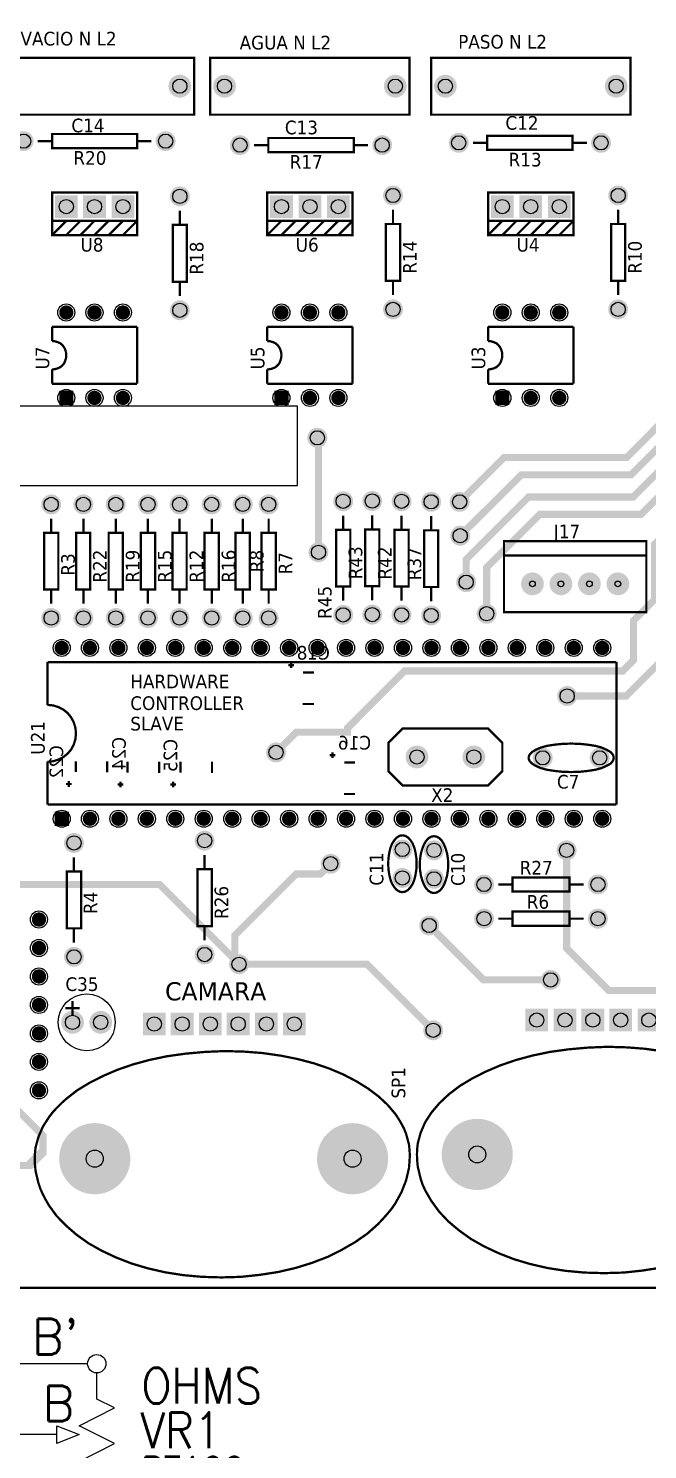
# Model space of a CAD drawing. Header units: millimetres. Extents: x 123.5 to 144.3, y 105.4 to 121.6.
# Drawn here: x 129.459 to 131.635, y 107.98 to 112.972 of the extents above; entities that cross this region are included whole.
import ezdxf
from ezdxf.enums import TextEntityAlignment as Align

# ---------------------------------------------------------------- set-up
doc = ezdxf.new("R2010")
doc.units = ezdxf.units.MM
for name, color, linetype in [('12632256', 7, 'Continuous'), ('DESC', 250, 'Continuous'), ('MISC', 7, 'Continuous'), ('SYMS', 7, 'Continuous'), ('TAGS', 250, 'Continuous'), ('TERMS', 250, 'Continuous'), ('WIRES', 7, 'Continuous')]:
    doc.layers.add(name, color=color, linetype=linetype)
doc.styles.get("Standard").update_dxf_attribs({"font": 'tahoma.ttf'})
doc.styles.add('WD', font='romans.shx')

# ---------------------------------------------------------------- blocks, each defined once
blk = doc.blocks.new('VVR1TZR')
for p, q in [((0, 0.125), (0, 0.2168)), ((0.0625, 0.0938), (0, 0.125)), ((-0.0625, 0.0312), (0.0625, 0.0938)), ((-0.1406, -0.0312), (-0.1406, 0.0312)), ((-0.1406, 0.0312), (-0.0625, 0)), ((-0.0625, 0), (-0.1406, -0.0312)), ((0.0625, -0.0312), (-0.0625, 0.0312)), ((-0.0625, -0.0938), (0.0625, -0.0312)), ((0, -0.125), (-0.0625, -0.0938)), ((0, -0.125), (0, -0.2168))]:
    blk.add_line(p, q)
for centre in [(0, 0.249), (0, -0.249)]:
    blk.add_circle(centre, 0.0322)
at = {"style": 'WD', "width": 0.7}
for tag, p in [('INST', (0.1562, 0.5599)), ('LOC', (0.1562, 0.3903))]:
    blk.add_attdef(tag, text='', height=0.125, dxfattribs=at).set_placement(p, align=Align.TOP_LEFT)
at = {"linetype": 'Continuous', "style": 'WD', "flags": 8}
for tag, p in [('TERM01', (-0.0625, 0.2812)), ('TERM03', (-0.0781, 0.0469))]:
    blk.add_attdef(tag, text='', height=0.125, dxfattribs=at).set_placement(p, align=Align.RIGHT)
at = {"color": 7, "style": 'WD', "flags": 1}
for tag, p in [('X4TERM01', (-0.0312, 0.25)), ('X2TERM01', (0, 0.2812)), ('X1TERM01', (0.0312, 0.25)), ('X4TERM03', (-0.1406, 0)), ('X4TERM02', (-0.0312, -0.25)), ('X1TERM02', (0.0312, -0.25)), ('X8TERM02', (0, -0.2812))]:
    blk.add_attdef(tag, p, '', height=0.0125, dxfattribs=at)
at = {"style": 'WD'}
for tag, p, width in [('RATING1', (0.1562, 0.1091), 0.9), ('TAG1', (0.1531, -0.0472), 0.9), ('DESC1', (0.1562, -0.2034), 0.7), ('DESC2', (0.1562, -0.3597), 0.7)]:
    blk.add_attdef(tag, p, '', height=0.125, dxfattribs=dict(at, width=width))
at = {"style": 'WD', "flags": 9}
blk.add_attdef('FAMILY', text='', height=0.01, dxfattribs=at).set_placement((-0.2191, -0.0659), align=Align.CENTER)
at = {"linetype": 'Continuous', "style": 'WD', "flags": 9}
for tag, p in [('MFG', (-0.2211, -0.0986)), ('CAT', (-0.2211, -0.0835))]:
    blk.add_attdef(tag, text='', height=0.01, dxfattribs=at).set_placement(p, align=Align.MIDDLE)
blk.add_attdef('ASSYCODE', text='', height=0.01, dxfattribs=at).set_placement((-0.2188, -0.125), align=Align.CENTER)
at = {"linetype": 'Continuous', "style": 'WD', "flags": 8}
blk.add_attdef('TERM02', text='', height=0.125, dxfattribs=at).set_placement((-0.0625, -0.2812), align=Align.TOP_RIGHT)
blk = doc.blocks.new('EPAD')
at = {"const_width": 0.5}
blk.add_lwpolyline([(-0.25, 0, 1), (0.25, 0, 1)], format="xyb", close=True, dxfattribs=at)
blk = doc.blocks.new('RPAD')
blk.add_trace([(-0.5, -0.5), (-0.5, 0.5), (0.5, -0.5), (0.5, 0.5)])
blk = doc.blocks.new('Tarjeta')
for points, const_width in [([(146.3184, 112.4867), (153.6204, 112.4867), (153.6204, 117.4267), (146.3184, 117.4267), (146.3184, 112.4867)], 0.008), ([(149.6424, 116.6077), (150.3414, 116.6077), (150.3414, 116.8077), (149.6424, 116.8077), (149.6424, 116.6077)], 0.008), ([(150.3984, 116.6077), (151.0984, 116.6077), (151.0984, 116.8077), (150.3984, 116.8077), (150.3984, 116.6077)], 0.008), ([(151.1744, 116.6077), (151.8744, 116.6077), (151.8744, 116.8077), (151.1744, 116.8077), (151.1744, 116.6077)], 0.008), ([(149.8424, 116.5147), (149.7924, 116.5147)], 0.008), ([(149.8424, 116.4897), (150.1414, 116.4897), (150.1414, 116.5397), (149.8424, 116.5397), (149.8424, 116.4897)], 0.008), ([(150.1914, 116.5147), (150.1414, 116.5147)], 0.008), ([(150.6024, 116.5007), (150.5524, 116.5007)], 0.008), ([(150.6024, 116.4757), (150.9024, 116.4757), (150.9024, 116.5257), (150.6024, 116.5257), (150.6024, 116.4757)], 0.008), ([(150.9524, 116.5007), (150.9024, 116.5007)], 0.008), ([(151.3714, 116.5087), (151.3214, 116.5087)], 0.008), ([(151.3714, 116.4837), (151.6714, 116.4837), (151.6714, 116.5337), (151.3714, 116.5337), (151.3714, 116.4837)], 0.008), ([(151.7214, 116.5087), (151.6714, 116.5087)], 0.008), ([(149.8424, 116.2347), (150.1414, 116.2347), (150.1414, 116.3347), (149.8424, 116.3347), (149.8424, 116.2347)], 0.008), ([(150.5984, 116.2347), (150.8984, 116.2347), (150.8984, 116.3347), (150.5984, 116.3347), (150.5984, 116.2347)], 0.008), ([(151.3744, 116.2347), (151.6744, 116.2347), (151.6744, 116.3347), (151.3744, 116.3347), (151.3744, 116.2347)], 0.008), ([(150.2914, 116.2707), (150.2914, 116.2207)], 0.008), ([(151.0404, 116.2737), (151.0404, 116.2237)], 0.008), ([(151.8314, 116.2737), (151.8314, 116.2237)], 0.008), ([(150.1414, 116.2347), (150.1414, 116.1847), (149.8424, 116.1847), (149.8424, 116.2347)], 0.008), ([(149.8924, 116.2347), (149.8424, 116.1847)], 0.008), ([(149.9424, 116.2347), (149.8924, 116.1847)], 0.008), ([(149.9914, 116.2347), (149.9424, 116.1847)], 0.008), ([(150.0414, 116.2347), (149.9914, 116.1847)], 0.008), ([(150.0914, 116.2347), (150.0414, 116.1847)], 0.008), ([(150.1414, 116.2347), (150.0914, 116.1847)], 0.008), ([(150.2664, 116.0207), (150.3164, 116.0207), (150.3164, 116.2207), (150.2664, 116.2207), (150.2664, 116.0207)], 0.008), ([(150.8984, 116.2347), (150.8984, 116.1847), (150.5984, 116.1847), (150.5984, 116.2347)], 0.008), ([(150.6484, 116.2347), (150.5984, 116.1847)], 0.008), ([(150.6984, 116.2347), (150.6484, 116.1847)], 0.008), ([(150.7484, 116.2347), (150.6984, 116.1847)], 0.008), ([(150.7984, 116.2347), (150.7484, 116.1847)], 0.008), ([(150.8484, 116.2347), (150.7984, 116.1847)], 0.008), ([(150.8984, 116.2347), (150.8484, 116.1847)], 0.008), ([(151.0154, 116.0237), (151.0654, 116.0237), (151.0654, 116.2237), (151.0154, 116.2237), (151.0154, 116.0237)], 0.008), ([(151.6744, 116.2347), (151.6744, 116.1847), (151.3744, 116.1847), (151.3744, 116.2347)], 0.008), ([(151.4244, 116.2347), (151.3744, 116.1847)], 0.008), ([(151.4744, 116.2347), (151.4244, 116.1847)], 0.008), ([(151.5244, 116.2347), (151.4744, 116.1847)], 0.008), ([(151.5744, 116.2347), (151.5244, 116.1847)], 0.008), ([(151.6244, 116.2347), (151.5744, 116.1847)], 0.008), ([(151.6744, 116.2347), (151.6244, 116.1847)], 0.008), ([(151.8064, 116.0237), (151.8564, 116.0237), (151.8564, 116.2237), (151.8064, 116.2237), (151.8064, 116.0237)], 0.008), ([(151.2744, 115.2477), (151.4304, 115.4037), (151.8614, 115.4037), (152.1624, 115.7057), (152.6854, 115.7057), (152.7784, 115.7987), (152.7784, 115.9927), (152.9294, 116.1437)], 0.025), ([(150.2914, 116.0207), (150.2914, 115.9707)], 0.008), ([(151.0404, 116.0237), (151.0404, 115.9737)], 0.008), ([(151.8314, 116.0237), (151.8314, 115.9737)], 0.008), ([(151.2764, 115.1287), (151.4914, 115.3427), (151.8764, 115.3427), (151.9854, 115.4517), (152.1924, 115.4517), (152.2634, 115.5227), (152.6194, 115.5227), (152.8434, 115.7467), (152.8434, 115.8717), (152.9204, 115.9487)], 0.025), ([(149.8424, 115.8127), (149.8424, 115.8627)], 0.008), ([(149.8424, 115.8627), (150.1414, 115.8627)], 0.008), ([(150.1414, 115.6627), (150.1414, 115.8627)], 0.008), ([(150.5984, 115.8127), (150.5984, 115.8627)], 0.008), ([(150.5984, 115.8627), (150.8984, 115.8627)], 0.008), ([(150.8984, 115.6627), (150.8984, 115.8627)], 0.008), ([(151.3744, 115.8127), (151.3744, 115.8627)], 0.008), ([(151.3744, 115.8627), (151.6744, 115.8627)], 0.008), ([(151.6744, 115.6627), (151.6744, 115.8627)], 0.008), ([(149.8924, 115.7627), (149.8914, 115.7727), (149.8884, 115.7827), (149.8844, 115.7907), (149.8784, 115.7987), (149.8714, 115.8047), (149.8624, 115.8087), (149.8524, 115.8117), (149.8424, 115.8127)], 0.008), ([(150.6484, 115.7627), (150.6474, 115.7727), (150.6444, 115.7827), (150.6404, 115.7907), (150.6344, 115.7987), (150.6274, 115.8047), (150.6184, 115.8087), (150.6084, 115.8117), (150.5984, 115.8127)], 0.008), ([(151.4244, 115.7627), (151.4234, 115.7727), (151.4204, 115.7827), (151.4164, 115.7907), (151.4104, 115.7987), (151.4034, 115.8047), (151.3944, 115.8087), (151.3844, 115.8117), (151.3744, 115.8127)], 0.008), ([(149.8924, 115.7627), (149.8914, 115.7527), (149.8884, 115.7427), (149.8844, 115.7337), (149.8784, 115.7267), (149.8714, 115.7207), (149.8624, 115.7167), (149.8524, 115.7137), (149.8424, 115.7127)], 0.008), ([(150.6484, 115.7627), (150.6474, 115.7527), (150.6444, 115.7427), (150.6404, 115.7337), (150.6344, 115.7267), (150.6274, 115.7207), (150.6184, 115.7167), (150.6084, 115.7137), (150.5984, 115.7127)], 0.008), ([(151.2974, 114.9657), (151.2974, 115.0457), (151.5164, 115.2647), (151.8844, 115.2647), (152.0144, 115.3947), (152.2264, 115.3947), (152.2884, 115.4557), (152.7864, 115.4557), (152.7864, 115.5807), (152.9494, 115.7437)], 0.025), ([(151.4244, 115.7627), (151.4234, 115.7527), (151.4204, 115.7427), (151.4164, 115.7337), (151.4104, 115.7267), (151.4034, 115.7207), (151.3944, 115.7167), (151.3844, 115.7137), (151.3744, 115.7127)], 0.008), ([(149.8424, 115.6627), (149.8424, 115.7127)], 0.008), ([(150.5984, 115.6627), (150.5984, 115.7127)], 0.008), ([(151.3744, 115.6627), (151.3744, 115.7127)], 0.008), ([(149.8424, 115.6627), (150.1414, 115.6627)], 0.008), ([(150.5984, 115.6627), (150.8984, 115.6627)], 0.008), ([(151.3744, 115.6627), (151.6744, 115.6627)], 0.008), ([(151.3694, 114.8547), (151.3694, 115.0167), (151.5564, 115.2037), (151.9124, 115.2037), (152.0474, 115.3387), (152.2714, 115.3387), (152.3344, 115.4017), (152.8154, 115.4017), (152.9414, 115.5277)], 0.025), ([(150.7784, 115.0707), (150.7784, 115.4687), (150.7744, 115.4727)], 0.025), ([(150.9674, 115.1507), (150.9674, 115.2007)], 0.008), ([(149.8394, 115.1887), (149.8394, 115.1387)], 0.008), ([(149.9524, 115.1887), (149.9524, 115.1387)], 0.008), ([(150.0664, 115.1887), (150.0664, 115.1387)], 0.008), ([(150.1794, 115.1887), (150.1794, 115.1387)], 0.008), ([(150.2904, 115.1887), (150.2904, 115.1387)], 0.008), ([(150.4034, 115.1887), (150.4034, 115.1387)], 0.008), ([(150.5124, 115.1387), (150.5124, 115.1887)], 0.008), ([(150.6034, 115.1387), (150.6034, 115.1887)], 0.008), ([(152.0304, 115.1697), (151.9594, 115.0987), (151.9594, 114.9047), (151.8854, 114.8307), (151.8854, 114.6917), (151.8474, 114.6537), (151.0804, 114.6537), (150.8804, 114.4527), (150.8804, 114.4387), (150.7004, 114.4387), (150.6294, 114.3677)], 0.025), ([(150.8654, 115.1497), (150.8654, 115.1997)], 0.008), ([(151.0704, 115.1497), (151.0704, 115.1997)], 0.008), ([(151.1744, 115.1477), (151.1744, 115.1977)], 0.008), ([(149.8144, 114.9397), (149.8644, 114.9397), (149.8644, 115.1387), (149.8144, 115.1387), (149.8144, 114.9397)], 0.008), ([(149.9274, 114.9397), (149.9764, 114.9397), (149.9764, 115.1387), (149.9274, 115.1387), (149.9274, 114.9397)], 0.008), ([(150.0414, 114.9397), (150.0914, 114.9397), (150.0914, 115.1387), (150.0414, 115.1387), (150.0414, 114.9397)], 0.008), ([(150.1544, 114.9397), (150.2044, 114.9397), (150.2044, 115.1387), (150.1544, 115.1387), (150.1544, 114.9397)], 0.008), ([(150.2654, 114.9397), (150.3154, 114.9397), (150.3154, 115.1387), (150.2654, 115.1387), (150.2654, 114.9397)], 0.008), ([(150.3784, 114.9397), (150.4284, 114.9397), (150.4284, 115.1387), (150.3784, 115.1387), (150.3784, 114.9397)], 0.008), ([(150.4874, 114.9397), (150.5374, 114.9397), (150.5374, 115.1387), (150.4874, 115.1387), (150.4874, 114.9397)], 0.008), ([(150.5784, 114.9397), (150.6284, 114.9397), (150.6284, 115.1387), (150.5784, 115.1387), (150.5784, 114.9397)], 0.008), ([(150.8404, 114.9507), (150.8904, 114.9507), (150.8904, 115.1497), (150.8404, 115.1497), (150.8404, 114.9507)], 0.008), ([(150.9424, 114.9517), (150.9924, 114.9517), (150.9924, 115.1507), (150.9424, 115.1507), (150.9424, 114.9517)], 0.008), ([(151.0454, 114.9507), (151.0954, 114.9507), (151.0954, 115.1497), (151.0454, 115.1497), (151.0454, 114.9507)], 0.008), ([(151.1494, 114.9487), (151.1994, 114.9487), (151.1994, 115.1477), (151.1494, 115.1477), (151.1494, 114.9487)], 0.008), ([(151.4304, 114.8607), (151.9304, 114.8607), (151.9304, 115.1097), (151.4304, 115.1097), (151.4304, 114.8607)], 0.008), ([(151.4304, 115.0597), (151.9304, 115.0597)], 0.008), ([(150.9674, 114.9017), (150.9674, 114.9517)], 0.008), ([(149.8394, 114.9397), (149.8394, 114.8897)], 0.008), ([(149.9524, 114.9397), (149.9524, 114.8897)], 0.008), ([(150.0664, 114.9397), (150.0664, 114.8897)], 0.008), ([(150.1794, 114.9397), (150.1794, 114.8897)], 0.008), ([(150.2904, 114.9397), (150.2904, 114.8897)], 0.008), ([(150.4034, 114.9397), (150.4034, 114.8897)], 0.008), ([(150.5124, 114.8897), (150.5124, 114.9397)], 0.008), ([(150.6034, 114.8897), (150.6034, 114.9397)], 0.008), ([(150.8654, 114.9007), (150.8654, 114.9507)], 0.008), ([(151.0704, 114.9007), (151.0704, 114.9507)], 0.008), ([(151.1744, 114.8987), (151.1744, 114.9487)], 0.008), ([(151.6524, 114.5657), (151.8594, 114.5657), (151.9984, 114.7047), (151.9984, 114.7817)], 0.025), ([(149.8264, 114.5347), (149.8264, 114.6847)], 0.008), ([(149.8264, 114.6847), (151.8254, 114.6847)], 0.008), ([(150.6924, 114.6737), (150.6724, 114.6737)], 0.008), ([(150.6824, 114.6637), (150.6824, 114.6837)], 0.008), ([(151.8254, 114.6847), (151.8254, 114.1847)], 0.008), ([(150.7624, 114.6487), (150.7244, 114.6487)], 0.008), ([(149.9264, 114.4347), (149.9244, 114.4547), (149.9184, 114.4737), (149.9094, 114.4907), (149.8974, 114.5057), (149.8824, 114.5177), (149.8654, 114.5267), (149.8464, 114.5327), (149.8264, 114.5347)], 0.008), ([(150.7624, 114.5377), (150.7234, 114.5377)], 0.008), ([(149.9264, 114.4347), (149.9244, 114.4137), (149.9184, 114.3947), (149.9094, 114.3777), (149.8974, 114.3637), (149.8824, 114.3517), (149.8654, 114.3427), (149.8464, 114.3367), (149.8264, 114.3347)], 0.008), ([(151.3744, 114.2517), (151.0744, 114.2517), (151.0244, 114.3017), (151.0244, 114.4017), (151.0744, 114.4517), (151.3744, 114.4517), (151.4244, 114.4017), (151.4244, 114.3017), (151.3744, 114.2517)], 0.008), ([(150.8374, 114.3577), (150.8174, 114.3577)], 0.008), ([(150.8274, 114.3477), (150.8274, 114.3677)], 0.008), ([(151.5164, 114.3487), (151.5194, 114.3587), (151.5284, 114.3687), (151.5414, 114.3767), (151.5594, 114.3847), (151.5814, 114.3907), (151.6074, 114.3947), (151.6354, 114.3977), (151.6664, 114.3987)], 0.008), ([(151.8164, 114.3487), (151.8134, 114.3587), (151.8054, 114.3687), (151.7914, 114.3767), (151.7734, 114.3847), (151.7514, 114.3907), (151.7254, 114.3947), (151.6974, 114.3977), (151.6664, 114.3987)], 0.008), ([(149.8264, 114.1847), (149.8264, 114.3347)], 0.008), ([(149.9264, 114.3367), (149.9264, 114.2987)], 0.008), ([(150.0364, 114.3367), (150.0364, 114.2977)], 0.008), ([(150.1074, 114.3347), (150.1074, 114.2967)], 0.008), ([(150.2184, 114.3347), (150.2184, 114.2957)], 0.008), ([(150.2934, 114.3347), (150.2934, 114.2967)], 0.008), ([(150.4044, 114.3347), (150.4044, 114.2957)], 0.008), ([(150.9074, 114.3327), (150.8694, 114.3327)], 0.008), ([(151.5164, 114.3487), (151.5194, 114.3387), (151.5284, 114.3287), (151.5414, 114.3207), (151.5594, 114.3127), (151.5814, 114.3067), (151.6074, 114.3027), (151.6354, 114.2997), (151.6664, 114.2987)], 0.008), ([(151.8164, 114.3487), (151.8134, 114.3387), (151.8054, 114.3287), (151.7914, 114.3207), (151.7734, 114.3127), (151.7514, 114.3067), (151.7254, 114.3027), (151.6974, 114.2997), (151.6664, 114.2987)], 0.008), ([(149.9114, 114.2567), (149.8914, 114.2567)], 0.008), ([(149.9014, 114.2667), (149.9014, 114.2467)], 0.008), ([(150.0924, 114.2547), (150.0724, 114.2547)], 0.008), ([(150.0824, 114.2647), (150.0824, 114.2447)], 0.008), ([(150.2784, 114.2547), (150.2584, 114.2547)], 0.008), ([(150.2684, 114.2647), (150.2684, 114.2447)], 0.008), ([(150.9074, 114.2217), (150.8684, 114.2217)], 0.008), ([(149.8264, 114.1847), (151.8254, 114.1847)], 0.008), ([(151.0734, 114.0767), (151.0634, 114.0747), (151.0534, 114.0687), (151.0454, 114.0597), (151.0374, 114.0477), (151.0314, 114.0327), (151.0274, 114.0157), (151.0244, 113.9967), (151.0234, 113.9767)], 0.008), ([(151.0734, 114.0767), (151.0834, 114.0747), (151.0934, 114.0687), (151.1014, 114.0597), (151.1094, 114.0477), (151.1154, 114.0327), (151.1194, 114.0157), (151.1224, 113.9967), (151.1234, 113.9767)], 0.008), ([(151.1844, 114.0737), (151.1744, 114.0717), (151.1644, 114.0657), (151.1564, 114.0567), (151.1494, 114.0447), (151.1434, 114.0297), (151.1384, 114.0127), (151.1354, 113.9937), (151.1344, 113.9737)], 0.008), ([(151.1844, 114.0737), (151.1944, 114.0717), (151.2044, 114.0657), (151.2124, 114.0567), (151.2194, 114.0447), (151.2254, 114.0297), (151.2304, 114.0127), (151.2334, 113.9937), (151.2344, 113.9737)], 0.008), ([(150.3784, 114.0077), (150.3784, 113.9577)], 0.008), ([(151.6504, 114.0237), (151.6504, 113.6797), (151.7984, 113.5317), (152.3244, 113.5317)], 0.025), ([(149.9194, 113.9997), (149.9194, 113.9497)], 0.008), ([(150.3534, 113.7577), (150.4034, 113.7577), (150.4034, 113.9577), (150.3534, 113.9577), (150.3534, 113.7577)], 0.008), ([(150.4844, 113.6397), (150.4844, 113.7247), (150.7004, 113.9407), (150.7854, 113.9407), (150.8214, 113.9767)], 0.025), ([(151.0734, 113.8767), (151.0634, 113.8787), (151.0534, 113.8847), (151.0454, 113.8937), (151.0374, 113.9057), (151.0314, 113.9207), (151.0274, 113.9377), (151.0244, 113.9567), (151.0234, 113.9767)], 0.008), ([(151.0734, 113.8767), (151.0834, 113.8787), (151.0934, 113.8847), (151.1014, 113.8937), (151.1094, 113.9057), (151.1154, 113.9207), (151.1194, 113.9377), (151.1224, 113.9567), (151.1234, 113.9767)], 0.008), ([(151.1844, 113.8737), (151.1744, 113.8757), (151.1644, 113.8817), (151.1564, 113.8907), (151.1494, 113.9027), (151.1434, 113.9177), (151.1384, 113.9347), (151.1354, 113.9537), (151.1344, 113.9737)], 0.008), ([(151.1844, 113.8737), (151.1944, 113.8757), (151.2044, 113.8817), (151.2124, 113.8907), (151.2194, 113.9027), (151.2254, 113.9177), (151.2304, 113.9347), (151.2334, 113.9537), (151.2344, 113.9737)], 0.008), ([(148.9934, 113.5127), (149.3274, 113.5127), (149.3924, 113.5777), (149.3924, 113.7687), (149.5274, 113.9037), (150.2204, 113.9037), (150.4844, 113.6397), (150.4994, 113.6237)], 0.025), ([(149.8944, 113.7497), (149.9444, 113.7497), (149.9444, 113.9497), (149.8944, 113.9497), (149.8944, 113.7497)], 0.008), ([(151.4104, 113.9037), (151.4604, 113.9037)], 0.008), ([(151.4604, 113.8787), (151.6604, 113.8787), (151.6604, 113.9287), (151.4604, 113.9287), (151.4604, 113.8787)], 0.008), ([(151.6604, 113.9037), (151.7104, 113.9037)], 0.008), ([(151.4604, 113.7587), (151.6604, 113.7587), (151.6604, 113.8087), (151.4604, 113.8087), (151.4604, 113.7587)], 0.008), ([(150.3784, 113.7577), (150.3784, 113.7077)], 0.008), ([(151.5944, 113.5687), (151.3584, 113.5687), (151.1674, 113.7597)], 0.025), ([(151.4104, 113.7837), (151.4604, 113.7837)], 0.008), ([(151.6604, 113.7837), (151.7104, 113.7837)], 0.008), ([(149.9194, 113.7497), (149.9194, 113.6997)], 0.008), ([(150.4994, 113.6237), (150.9494, 113.6237), (151.1814, 113.3917)], 0.025), ([(149.8894, 113.4697), (149.9394, 113.4697)], 0.008), ([(149.9144, 113.4947), (149.9144, 113.4447)], 0.008), ([(148.9324, 113.1937), (148.9324, 113.1467), (148.9364, 113.1427), (149.0584, 113.0197), (149.0594, 113.0197), (149.0594, 112.9897), (149.1324, 112.9167), (149.7564, 112.9167), (149.8104, 112.9707), (149.8104, 113.0227), (149.6664, 113.1667), (149.6664, 113.3067)], 0.025), ([(150.4494, 113.3187), (150.3794, 113.3157), (150.3124, 113.3097), (150.2474, 113.3007), (150.1854, 113.2877), (150.1264, 113.2717), (150.0714, 113.2527), (150.0204, 113.2307), (149.9734, 113.2067), (149.9304, 113.1807), (149.8934, 113.1517), (149.8764, 113.1367), (149.8604, 113.1207), (149.8454, 113.1047), (149.8324, 113.0877), (149.8104, 113.0537), (149.7944, 113.0167), (149.7844, 112.9797), (149.7824, 112.9607), (149.7814, 112.9407), (149.7824, 112.9187), (149.7844, 112.8977), (149.7944, 112.8557), (149.8014, 112.8347), (149.8104, 112.8147), (149.8204, 112.7957), (149.8314, 112.7767), (149.8584, 112.7397), (149.8914, 112.7057), (149.9284, 112.6737), (149.9704, 112.6437), (150.0164, 112.6177), (150.0674, 112.5937), (150.1214, 112.5727), (150.1784, 112.5557), (150.2394, 112.5417), (150.3034, 112.5317), (150.3694, 112.5257), (150.4374, 112.5237), (150.5064, 112.5257), (150.5724, 112.5327), (150.6364, 112.5427), (150.6974, 112.5567), (150.7554, 112.5747), (150.8104, 112.5957), (150.8604, 112.6207), (150.9074, 112.6477), (150.9504, 112.6777), (150.9874, 112.7107), (151.0044, 112.7287), (151.0204, 112.7467), (151.0354, 112.7647), (151.0484, 112.7837), (151.0704, 112.8237), (151.0864, 112.8647), (151.0964, 112.9077), (151.0984, 112.9307), (151.0994, 112.9527), (151.0984, 112.9717), (151.0964, 112.9907), (151.0864, 113.0277), (151.0794, 113.0457), (151.0704, 113.0627), (151.0604, 113.0797), (151.0494, 113.0967), (151.0224, 113.1287), (150.9904, 113.1587), (150.9534, 113.1867), (150.9114, 113.2127), (150.8654, 113.2367), (150.8154, 113.2577), (150.7624, 113.2757), (150.7054, 113.2907), (150.6454, 113.3027), (150.5824, 113.3117), (150.5174, 113.3167), (150.4494, 113.3187)], 0.008), ([(151.7934, 113.3337), (151.7234, 113.3307), (151.6564, 113.3247), (151.5914, 113.3157), (151.5294, 113.3027), (151.4704, 113.2867), (151.4154, 113.2677), (151.3644, 113.2457), (151.3174, 113.2217), (151.2744, 113.1957), (151.2364, 113.1667), (151.2034, 113.1357), (151.1754, 113.1027), (151.1534, 113.0687), (151.1374, 113.0317), (151.1274, 112.9947), (151.1254, 112.9757), (151.1244, 112.9557), (151.1254, 112.9337), (151.1274, 112.9127), (151.1374, 112.8707), (151.1444, 112.8497), (151.1534, 112.8297), (151.1754, 112.7917), (151.2024, 112.7547), (151.2344, 112.7207), (151.2724, 112.6887), (151.3144, 112.6587), (151.3604, 112.6327), (151.4114, 112.6087), (151.4654, 112.5877), (151.5224, 112.5707), (151.5834, 112.5567), (151.6474, 112.5467), (151.7134, 112.5407), (151.7814, 112.5387), (151.8504, 112.5407), (151.9164, 112.5477), (151.9804, 112.5577)], 0.008), ([(151.9894, 113.3177), (151.9264, 113.3267), (151.8614, 113.3317), (151.7934, 113.3337)], 0.008), ([(149.7564, 112.9167), (149.7674, 112.9167), (149.8104, 112.9597), (149.8104, 112.9707)], 0.025)]:
    blk.add_lwpolyline(points, dxfattribs=dict(const_width=const_width))
blk.add_lwpolyline([(149.1494, 115.3057), (150.7044, 115.3057), (150.7044, 115.5837), (149.1494, 115.5837), (149.1494, 115.3057)])
for centre, radius in [((150.2914, 116.7077), 0.025), ((150.4484, 116.7077), 0.025), ((151.0484, 116.7077), 0.025), ((151.2244, 116.7077), 0.025), ((151.8244, 116.7077), 0.025), ((149.7424, 116.5147), 0.025), ((150.2414, 116.5147), 0.025), ((150.5024, 116.5007), 0.025), ((151.0024, 116.5007), 0.025), ((151.2714, 116.5087), 0.025), ((151.7714, 116.5087), 0.025), ((149.8924, 116.2847), 0.025), ((149.9914, 116.2847), 0.025), ((150.0914, 116.2847), 0.025), ((150.2914, 116.3207), 0.025), ((150.6484, 116.2847), 0.025), ((150.7484, 116.2847), 0.025), ((150.8484, 116.2847), 0.025), ((151.0404, 116.3237), 0.025), ((151.4244, 116.2847), 0.025), ((151.5244, 116.2847), 0.025), ((151.6244, 116.2847), 0.025), ((151.8314, 116.3237), 0.025), ((149.8924, 115.9127), 0.03), ((149.9914, 115.9127), 0.03), ((150.0914, 115.9127), 0.03), ((150.2914, 115.9207), 0.025), ((150.6484, 115.9127), 0.03), ((150.7484, 115.9127), 0.03), ((150.8484, 115.9127), 0.03), ((151.0404, 115.9237), 0.025), ((151.4244, 115.9127), 0.03), ((151.5244, 115.9127), 0.03), ((151.6244, 115.9127), 0.03), ((151.8314, 115.9237), 0.025), ((149.8924, 115.6127), 0.03), ((149.9914, 115.6127), 0.03), ((150.0914, 115.6127), 0.03), ((150.6484, 115.6127), 0.03), ((150.7484, 115.6127), 0.03), ((150.8484, 115.6127), 0.03), ((151.4244, 115.6127), 0.03), ((151.5244, 115.6127), 0.03), ((151.6244, 115.6127), 0.03), ((150.7744, 115.4727), 0.025), ((149.8394, 115.2387), 0.025), ((149.9524, 115.2387), 0.025), ((150.0664, 115.2387), 0.025), ((150.1794, 115.2387), 0.025), ((150.2904, 115.2387), 0.025), ((150.4034, 115.2387), 0.025), ((150.5124, 115.2387), 0.025), ((150.6034, 115.2387), 0.025), ((150.8654, 115.2497), 0.025), ((150.9674, 115.2507), 0.025), ((151.0704, 115.2497), 0.025), ((151.1744, 115.2477), 0.025), ((151.2744, 115.2477), 0.025), ((151.2764, 115.1287), 0.025), ((150.7784, 115.0707), 0.025), ((151.2974, 114.9657), 0.025), ((151.5304, 114.9597), 0.01), ((151.6304, 114.9597), 0.01), ((151.7304, 114.9597), 0.01), ((151.8304, 114.9597), 0.01), ((149.8394, 114.8397), 0.025), ((149.9524, 114.8397), 0.025), ((150.0664, 114.8397), 0.025), ((150.1794, 114.8397), 0.025), ((150.2904, 114.8397), 0.025), ((150.4034, 114.8397), 0.025), ((150.5124, 114.8397), 0.025), ((150.6034, 114.8397), 0.025), ((150.8654, 114.8507), 0.025), ((150.9674, 114.8517), 0.025), ((151.0704, 114.8507), 0.025), ((151.1744, 114.8487), 0.025), ((151.3694, 114.8547), 0.025), ((149.8764, 114.7347), 0.03), ((149.9754, 114.7347), 0.03), ((150.0754, 114.7347), 0.03), ((150.1754, 114.7347), 0.03), ((150.2754, 114.7347), 0.03), ((150.3754, 114.7347), 0.03), ((150.4754, 114.7347), 0.03), ((150.5754, 114.7347), 0.03), ((150.6754, 114.7347), 0.03), ((150.7754, 114.7347), 0.03), ((150.8754, 114.7347), 0.03), ((150.9754, 114.7347), 0.03), ((151.0754, 114.7347), 0.03), ((151.1754, 114.7347), 0.03), ((151.2754, 114.7347), 0.03), ((151.3754, 114.7347), 0.03), ((151.4754, 114.7347), 0.03), ((151.5754, 114.7347), 0.03), ((151.6754, 114.7347), 0.03), ((151.7754, 114.7347), 0.03), ((151.6524, 114.5657), 0.025), ((150.6294, 114.3677), 0.025), ((151.1244, 114.3517), 0.025), ((151.3244, 114.3517), 0.025), ((151.5664, 114.3487), 0.025), ((151.7664, 114.3487), 0.025), ((149.8764, 114.1347), 0.03), ((149.9754, 114.1347), 0.03), ((150.0754, 114.1347), 0.03), ((150.1754, 114.1347), 0.03), ((150.2754, 114.1347), 0.03), ((150.3754, 114.1347), 0.03), ((150.4754, 114.1347), 0.03), ((150.5754, 114.1347), 0.03), ((150.6754, 114.1347), 0.03), ((150.7754, 114.1347), 0.03), ((150.8754, 114.1347), 0.03), ((150.9754, 114.1347), 0.03), ((151.0754, 114.1347), 0.03), ((151.1754, 114.1347), 0.03), ((151.2754, 114.1347), 0.03), ((151.3754, 114.1347), 0.03), ((151.4754, 114.1347), 0.03), ((151.5754, 114.1347), 0.03), ((151.6754, 114.1347), 0.03), ((151.7754, 114.1347), 0.03), ((149.9194, 114.0497), 0.025), ((150.3784, 114.0577), 0.025), ((151.0734, 114.0267), 0.025), ((151.1844, 114.0237), 0.025), ((151.6504, 114.0237), 0.025), ((150.8214, 113.9767), 0.025), ((151.0734, 113.9267), 0.025), ((151.1844, 113.9237), 0.025), ((151.3604, 113.9037), 0.025), ((151.7604, 113.9037), 0.025), ((149.7964, 113.7807), 0.03), ((151.3604, 113.7837), 0.025), ((151.7604, 113.7837), 0.025), ((151.1674, 113.7597), 0.025), ((149.7964, 113.6807), 0.03), ((149.9194, 113.6497), 0.025), ((150.3784, 113.6577), 0.025), ((149.7964, 113.5807), 0.03), ((150.4994, 113.6237), 0.025), ((151.5944, 113.5687), 0.025), ((149.7964, 113.4807), 0.03), ((149.7964, 113.3807), 0.03), ((149.9144, 113.4197), 0.025), ((150.0134, 113.4197), 0.025), ((150.2014, 113.4137), 0.025), ((150.2994, 113.4137), 0.025), ((150.3984, 113.4137), 0.025), ((150.4964, 113.4137), 0.025), ((150.5954, 113.4137), 0.025), ((150.6934, 113.4137), 0.025), ((151.1814, 113.3917), 0.025), ((151.5454, 113.4277), 0.025), ((151.6444, 113.4277), 0.025), ((151.7424, 113.4277), 0.025), ((151.8404, 113.4277), 0.025), ((151.9394, 113.4277), 0.025), ((149.7964, 113.2807), 0.03), ((149.7964, 113.1807), 0.03), ((149.9924, 112.9407), 0.03), ((150.8984, 112.9407), 0.03), ((151.3364, 112.9557), 0.03)]:
    blk.add_circle(centre, radius)
at = {"layer": '12632256'}
blk.add_circle((149.9644, 113.4197), 0.1, dxfattribs=at)
for name, p, xscale, yscale in [('EPAD', (150.2914, 116.7077), 0.08, 0.08), ('EPAD', (150.4484, 116.7077), 0.08, 0.08), ('EPAD', (151.0484, 116.7077), 0.08, 0.08), ('EPAD', (151.2244, 116.7077), 0.08, 0.08), ('EPAD', (151.8244, 116.7077), 0.08, 0.08), ('EPAD', (149.7424, 116.5147), 0.07, 0.07), ('EPAD', (150.2414, 116.5147), 0.07, 0.07), ('EPAD', (150.5024, 116.5007), 0.07, 0.07), ('EPAD', (151.0024, 116.5007), 0.07, 0.07), ('EPAD', (151.2714, 116.5087), 0.07, 0.07), ('EPAD', (151.7714, 116.5087), 0.07, 0.07), ('EPAD', (150.2914, 116.3207), 0.07, 0.07), ('EPAD', (151.0404, 116.3237), 0.07, 0.07), ('EPAD', (151.8314, 116.3237), 0.07, 0.07), ('EPAD', (150.2914, 115.9207), 0.07, 0.07), ('EPAD', (151.0404, 115.9237), 0.07, 0.07), ('EPAD', (151.8314, 115.9237), 0.07, 0.07), ('EPAD', (149.8924, 115.9127), 0.05, 0.05), ('EPAD', (149.9914, 115.9127), 0.05, 0.05), ('EPAD', (150.0914, 115.9127), 0.05, 0.05), ('EPAD', (150.6484, 115.9127), 0.05, 0.05), ('EPAD', (150.7484, 115.9127), 0.05, 0.05), ('EPAD', (150.8484, 115.9127), 0.05, 0.05), ('EPAD', (151.4244, 115.9127), 0.05, 0.05), ('EPAD', (151.5244, 115.9127), 0.05, 0.05), ('EPAD', (151.6244, 115.9127), 0.05, 0.05), ('RPAD', (149.8924, 115.6127), 0.05, 0.05), ('EPAD', (149.9914, 115.6127), 0.05, 0.05), ('EPAD', (150.0914, 115.6127), 0.05, 0.05), ('RPAD', (150.6484, 115.6127), 0.05, 0.05), ('EPAD', (150.7484, 115.6127), 0.05, 0.05), ('EPAD', (150.8484, 115.6127), 0.05, 0.05), ('RPAD', (151.4244, 115.6127), 0.05, 0.05), ('EPAD', (151.5244, 115.6127), 0.05, 0.05), ('EPAD', (151.6244, 115.6127), 0.05, 0.05), ('EPAD', (150.7744, 115.4727), 0.07, 0.07), ('EPAD', (149.8394, 115.2387), 0.07, 0.07), ('EPAD', (149.9524, 115.2387), 0.07, 0.07), ('EPAD', (150.0664, 115.2387), 0.07, 0.07), ('EPAD', (150.1794, 115.2387), 0.07, 0.07), ('EPAD', (150.2904, 115.2387), 0.07, 0.07), ('EPAD', (150.4034, 115.2387), 0.07, 0.07), ('EPAD', (150.5124, 115.2387), 0.07, 0.07), ('EPAD', (150.6034, 115.2387), 0.07, 0.07), ('EPAD', (150.8654, 115.2497), 0.07, 0.07), ('EPAD', (150.9674, 115.2507), 0.07, 0.07), ('EPAD', (151.0704, 115.2497), 0.07, 0.07), ('EPAD', (151.1744, 115.2477), 0.07, 0.07), ('EPAD', (151.2744, 115.2477), 0.07, 0.07), ('EPAD', (151.2764, 115.1287), 0.07, 0.07), ('EPAD', (150.7784, 115.0707), 0.07, 0.07), ('EPAD', (151.2974, 114.9657), 0.07, 0.07), ('EPAD', (151.5304, 114.9597), 0.08, 0.08), ('EPAD', (151.6304, 114.9597), 0.08, 0.08), ('EPAD', (151.7304, 114.9597), 0.08, 0.08), ('EPAD', (151.8304, 114.9597), 0.08, 0.08), ('EPAD', (149.8394, 114.8397), 0.07, 0.07), ('EPAD', (149.9524, 114.8397), 0.07, 0.07), ('EPAD', (150.0664, 114.8397), 0.07, 0.07), ('EPAD', (150.1794, 114.8397), 0.07, 0.07), ('EPAD', (150.2904, 114.8397), 0.07, 0.07), ('EPAD', (150.4034, 114.8397), 0.07, 0.07), ('EPAD', (150.5124, 114.8397), 0.07, 0.07), ('EPAD', (150.6034, 114.8397), 0.07, 0.07), ('EPAD', (150.8654, 114.8507), 0.07, 0.07), ('EPAD', (150.9674, 114.8517), 0.07, 0.07), ('EPAD', (151.0704, 114.8507), 0.07, 0.07), ('EPAD', (151.1744, 114.8487), 0.07, 0.07), ('EPAD', (151.3694, 114.8547), 0.07, 0.07), ('EPAD', (149.8764, 114.7347), 0.05, 0.05), ('EPAD', (149.9754, 114.7347), 0.05, 0.05), ('EPAD', (150.0754, 114.7347), 0.05, 0.05), ('EPAD', (150.1754, 114.7347), 0.05, 0.05), ('EPAD', (150.2754, 114.7347), 0.05, 0.05), ('EPAD', (150.3754, 114.7347), 0.05, 0.05), ('EPAD', (150.4754, 114.7347), 0.05, 0.05), ('EPAD', (150.5754, 114.7347), 0.05, 0.05), ('EPAD', (150.6754, 114.7347), 0.05, 0.05), ('EPAD', (150.7754, 114.7347), 0.05, 0.05), ('EPAD', (150.8754, 114.7347), 0.05, 0.05), ('EPAD', (150.9754, 114.7347), 0.05, 0.05), ('EPAD', (151.0754, 114.7347), 0.05, 0.05), ('EPAD', (151.1754, 114.7347), 0.05, 0.05), ('EPAD', (151.2754, 114.7347), 0.05, 0.05), ('EPAD', (151.3754, 114.7347), 0.05, 0.05), ('EPAD', (151.4754, 114.7347), 0.05, 0.05), ('EPAD', (151.5754, 114.7347), 0.05, 0.05), ('EPAD', (151.6754, 114.7347), 0.05, 0.05), ('EPAD', (151.7754, 114.7347), 0.05, 0.05), ('EPAD', (151.6524, 114.5657), 0.07, 0.07), ('EPAD', (150.6294, 114.3677), 0.07, 0.07), ('EPAD', (151.1244, 114.3517), 0.08, 0.08), ('EPAD', (151.3244, 114.3517), 0.08, 0.08), ('EPAD', (151.5664, 114.3487), 0.07, 0.07), ('EPAD', (151.7664, 114.3487), 0.07, 0.07), ('RPAD', (149.8764, 114.1347), 0.05, 0.05), ('EPAD', (149.9754, 114.1347), 0.05, 0.05), ('EPAD', (150.0754, 114.1347), 0.05, 0.05), ('EPAD', (150.1754, 114.1347), 0.05, 0.05), ('EPAD', (150.2754, 114.1347), 0.05, 0.05), ('EPAD', (150.3754, 114.1347), 0.05, 0.05), ('EPAD', (150.4754, 114.1347), 0.05, 0.05), ('EPAD', (150.5754, 114.1347), 0.05, 0.05), ('EPAD', (150.6754, 114.1347), 0.05, 0.05), ('EPAD', (150.7754, 114.1347), 0.05, 0.05), ('EPAD', (150.8754, 114.1347), 0.05, 0.05), ('EPAD', (150.9754, 114.1347), 0.05, 0.05), ('EPAD', (151.0754, 114.1347), 0.05, 0.05), ('EPAD', (151.1754, 114.1347), 0.05, 0.05), ('EPAD', (151.2754, 114.1347), 0.05, 0.05), ('EPAD', (151.3754, 114.1347), 0.05, 0.05), ('EPAD', (151.4754, 114.1347), 0.05, 0.05), ('EPAD', (151.5754, 114.1347), 0.05, 0.05), ('EPAD', (151.6754, 114.1347), 0.05, 0.05), ('EPAD', (151.7754, 114.1347), 0.05, 0.05), ('EPAD', (149.9194, 114.0497), 0.07, 0.07), ('EPAD', (150.3784, 114.0577), 0.07, 0.07), ('EPAD', (151.0734, 114.0267), 0.07, 0.07), ('EPAD', (151.1844, 114.0237), 0.07, 0.07), ('EPAD', (151.6504, 114.0237), 0.07, 0.07), ('EPAD', (150.8214, 113.9767), 0.07, 0.07), ('EPAD', (151.0734, 113.9267), 0.07, 0.07), ('EPAD', (151.1844, 113.9237), 0.07, 0.07), ('EPAD', (151.3604, 113.9037), 0.07, 0.07), ('EPAD', (151.7604, 113.9037), 0.07, 0.07), ('EPAD', (151.3604, 113.7837), 0.07, 0.07), ('EPAD', (151.7604, 113.7837), 0.07, 0.07), ('EPAD', (149.7964, 113.7807), 0.05, 0.05), ('EPAD', (151.1674, 113.7597), 0.07, 0.07), ('EPAD', (149.7964, 113.6807), 0.05, 0.05), ('EPAD', (149.9194, 113.6497), 0.07, 0.07), ('EPAD', (150.3784, 113.6577), 0.07, 0.07), ('EPAD', (150.4994, 113.6237), 0.07, 0.07), ('EPAD', (149.7964, 113.5807), 0.05, 0.05), ('EPAD', (151.5944, 113.5687), 0.07, 0.07), ('EPAD', (149.7964, 113.4807), 0.05, 0.05), ('EPAD', (149.9144, 113.4197), 0.08, 0.08), ('EPAD', (150.0134, 113.4197), 0.08, 0.08), ('EPAD', (151.1814, 113.3917), 0.07, 0.07), ('EPAD', (149.7964, 113.3807), 0.05, 0.05), ('EPAD', (149.7964, 113.2807), 0.05, 0.05), ('EPAD', (149.7964, 113.1807), 0.05, 0.05), ('EPAD', (149.9924, 112.9407), 0.25, 0.25), ('EPAD', (150.8984, 112.9407), 0.25, 0.25), ('EPAD', (151.3364, 112.9557), 0.25, 0.25)]:
    blk.add_blockref(name, p, dxfattribs=dict(xscale=xscale, yscale=yscale))
at = {"xscale": 0.08, "yscale": 0.08, "rotation": 180}
for p in [(149.8924, 116.2847), (149.9914, 116.2847), (150.0914, 116.2847), (150.6484, 116.2847), (150.7484, 116.2847), (150.8484, 116.2847), (151.4244, 116.2847), (151.5244, 116.2847), (151.6244, 116.2847), (151.5454, 113.4277), (151.6444, 113.4277), (151.7424, 113.4277), (151.8404, 113.4277), (151.9394, 113.4277), (150.2014, 113.4137), (150.2994, 113.4137), (150.3984, 113.4137), (150.4964, 113.4137), (150.5954, 113.4137), (150.6934, 113.4137)]:
    blk.add_blockref('RPAD', p, dxfattribs=at)
at = {"layer": '12632256'}
for s, height, width, p in [('VACIO N L2', 0.048, 1.041667, (149.7314, 116.8507)), ('AGUA N L2', 0.048, 1.041667, (150.5014, 116.8367)), ('PASO N L2', 0.048, 1.041667, (151.2694, 116.8397)), ('C12', 0.048, 1.041667, (151.4354, 116.5547)), ('C14', 0.048, 1.041667, (149.9104, 116.5457)), ('C13', 0.048, 1.041667, (150.6604, 116.5387)), ('R20', 0.048, 1.041667, (149.9174, 116.4317)), ('R17', 0.048, 1.041667, (150.6774, 116.4177)), ('R13', 0.048, 1.041667, (151.4464, 116.4257)), ('U8', 0.048, 1.041667, (149.9424, 116.1267)), ('U6', 0.048, 1.041667, (150.6984, 116.1267)), ('U4', 0.048, 1.041667, (151.4744, 116.1267)), ('J17', 0.048, 1.041667, (151.6054, 115.1197)), ('HARDWARE', 0.048, 1.041667, (150.1174, 114.5927)), ('CONTROLLER', 0.048, 1.041667, (150.1174, 114.5167)), ('SLAVE', 0.048, 1.041667, (150.1174, 114.4447)), ('C7', 0.048, 1.041667, (151.6164, 114.2407)), ('X2', 0.048, 1.041667, (151.1744, 114.1937)), ('R27', 0.048, 1.041667, (151.4854, 113.9387)), ('R6', 0.048, 1.041667, (151.5104, 113.8187)), ('C35', 0.048, 1.041667, (149.8894, 113.5297)), ('CAMARA', 0.064, 1.09375, (150.2394, 113.4967))]:
    blk.add_text(s, height=height, dxfattribs=dict(at, width=width)).set_placement(p)
at = {"layer": '12632256', "width": 1.041667}
for s, p in [('R18', (150.3744, 116.0457)), ('R14', (151.1234, 116.0487)), ('R10', (151.9144, 116.0487)), ('U7', (149.8324, 115.7127)), ('U5', (150.5884, 115.7127)), ('U3', (151.3644, 115.7127)), ('R3', (149.9224, 114.9887)), ('R22', (150.0344, 114.9637)), ('R19', (150.1494, 114.9637)), ('R15', (150.2624, 114.9637)), ('R12', (150.3734, 114.9637)), ('R16', (150.4864, 114.9637)), ('R8', (150.5854, 115.0007)), ('R7', (150.6864, 114.9927)), ('R43', (150.9324, 114.9757)), ('R42', (151.0354, 114.9747)), ('R37', (151.1394, 114.9727)), ('R45', (150.8244, 114.8367)), ('U21', (149.8164, 114.3597)), ('C11', (151.0064, 113.8997)), ('C10', (151.2924, 113.8987)), ('R4', (150.0014, 113.7997)), ('R26', (150.4614, 113.7827)), ('SP1', (151.0834, 113.1517))]:
    blk.add_text(s, height=0.048, rotation=90, dxfattribs=at).set_placement(p)
at = {"layer": '12632256', "text_generation_flag": 2, "width": 1.041667}
for s, p in [('C18', (150.8184, 114.6937)), ('C16', (150.9634, 114.3777))]:
    blk.add_text(s, height=0.048, dxfattribs=at).set_placement(p)
for s, p in [('C24', (150.1014, 114.4217)), ('C25', (150.2824, 114.4147)), ('C22', (149.8814, 114.3927))]:
    blk.add_text(s, height=0.048, rotation=90, dxfattribs=at).set_placement(p)

msp = doc.modelspace()

# ---------------------------------------------------------------- linework, layer by layer
at = {"layer": 'WIRES'}
for p, q in [((129.2301, 108.2825), (129.6683, 108.2825)), ((129.5589, 108.0325), (129.0497, 108.0325))]:
    msp.add_line(p, q, dxfattribs=at)

# ---------------------------------------------------------------- block references
at = {"layer": 'DESC'}
msp.add_blockref('Tarjeta', (-20.3001, -3.939), dxfattribs=at)
at = {"layer": 'SYMS'}
ref = msp.add_blockref('VVR1TZR', (129.6995, 108.0325), dxfattribs=at)
ref.add_attrib('TERM03', 'B', dxfattribs={"layer": 'TERMS', "linetype": 'Continuous', "height": 0.125, "style": 'WD', "flags": 8}).set_placement((129.6214, 108.0794), align=Align.RIGHT)
ref.add_attrib('DESC1', 'PT100', (129.8558, 107.8291), dxfattribs={"layer": 'DESC', "height": 0.125, "style": 'WD', "width": 0.7})
ref.add_attrib('RATING1', 'OHMS', (129.8558, 108.1416), dxfattribs={"layer": 'MISC', "height": 0.125, "style": 'WD', "width": 0.9})
ref.add_attrib('TERM02', 'A', dxfattribs={"layer": 'TERMS', "linetype": 'Continuous', "height": 0.125, "style": 'WD', "flags": 8}).set_placement((129.637, 107.7513), align=Align.TOP_RIGHT)
ref.add_attrib('TERM01', "B'", dxfattribs={"layer": 'TERMS', "linetype": 'Continuous', "height": 0.125, "style": 'WD', "flags": 8}).set_placement((129.637, 108.3138), align=Align.RIGHT)
ref.add_attrib('TAG1', 'VR1', (129.8526, 107.9853), dxfattribs={"layer": 'TAGS', "height": 0.125, "style": 'WD', "width": 0.9})

doc.saveas('drawing.dxf')
